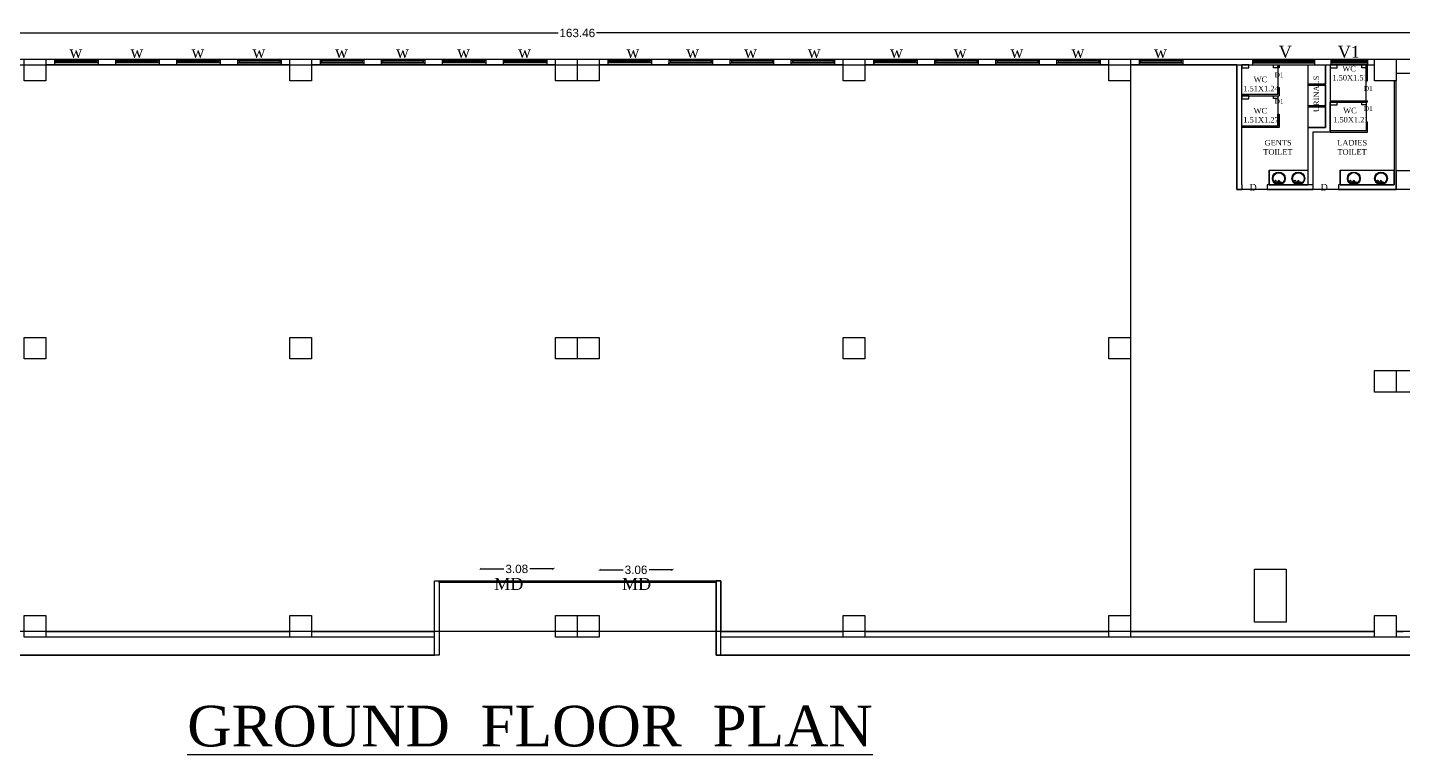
# Model space of a CAD drawing. Header units: metres. Extents: x 3229 to 14086, y -2906 to 1156.
# Drawn here: x 13699.1 to 13756.7, y -2755 to -2724.6 of the extents above; entities that cross this region are included whole.
import ezdxf

# ---------------------------------------------------------------- set-up
doc = ezdxf.new("R2010")
doc.units = ezdxf.units.M
doc.header["$MEASUREMENT"] = 0
for name, color, linetype in [('BLK_1_FLR_0_BATH', 1, 'Continuous'), ('BLK_1_FLR_0_BLT_UP_AREA', 18, 'Continuous'), ('BLK_1_FLR_0_CARPET_AREA', 18, 'Continuous'), ('BLK_1_FLR_0_DRINKING_WATER', 7, 'Continuous'), ('BLK_1_FLR_0_EXIT_WIDTH_DOOR', 2, 'Continuous'), ('BLK_1_FLR_0_REGULAR_ROOM', 3, 'Continuous'), ('BLK_1_FLR_0_URINAL', 235, 'Continuous'), ('BLK_1_FLR_0_WASH', 55, 'Continuous'), ('BLK_1_FLR_0_WATER_CLOSET', 1, 'Continuous')]:
    doc.layers.add(name, color=color, linetype=linetype)
doc.styles.add('arial', font='arial.ttf', dxfattribs={"height": 0.35})
doc.styles.get("Standard").update_dxf_attribs({"font": 'arial.ttf'})
doc.styles.add('TIMES NEW ROMAN', font='times.ttf')
doc.dimstyles.new('Standard3', dxfattribs={"dimtxt": 0.35, "dimasz": 0.1, "dimexe": 0.18, "dimexo": 0.0625, "dimgap": 0.09, "dimtad": 0, "dimzin": 0, "dimdsep": 46, "dimtxsty": 'arial', "dimblk": 'ARCHTICK', "dimcen": 0.09, "dimse1": 1, "dimse2": 1, "dimadec": 0, "dimazin": 0, "dimtfac": 1, "dimtofl": 0, "dimtmove": 1, "dimatfit": 3, "dimfxl": 0, "dimtolj": 1, "dimtzin": 0, "dimarcsym": 0})

# ---------------------------------------------------------------- blocks, each defined once
blk = doc.blocks.new('_ArchTick')
at = {"color": 0, "linetype": 'ByBlock', "const_width": 0.15}
blk.add_lwpolyline([(-0.5, -0.5), (0.5, 0.5)], dxfattribs=at)
blk = doc.blocks.new('*D8')
at = {"color": 0, "lineweight": -2}
for p, q in [((13640.411, -2724.838), (13721.342, -2724.838)), ((13803.872, -2724.838), (13722.942, -2724.838))]:
    blk.add_line(p, q, dxfattribs=at)
at = {"layer": 'DefPoints', "color": 0}
for p in [(13803.872, -2724.838), (13640.411, -2725.939), (13803.872, -2725.939)]:
    blk.add_point(p, dxfattribs=at)
at = {"color": 0, "lineweight": -2, "xscale": 0.4, "yscale": 0.4, "zscale": 0.4, "rotation": 180}
blk.add_blockref('_ArchTick', (13640.411, -2724.838), dxfattribs=at)
at = {"color": 0, "lineweight": -2, "xscale": 0.4, "yscale": 0.4, "zscale": 0.4}
blk.add_blockref('_ArchTick', (13803.872, -2724.838), dxfattribs=at)
at = {"color": 0, "insert": (13722.142, -2724.838), "char_height": 0.35, "attachment_point": 5, "style": 'arial'}
blk.add_mtext('\\A1;163.46', dxfattribs=at)
blk = doc.blocks.new('*D139')
at = {"layer": 'BLK_1_FLR_0_EXIT_WIDTH_DOOR', "color": 0, "lineweight": -2}
for p, q in [((13723.069, -2747.295), (13724.056, -2747.295)), ((13726.131, -2747.295), (13725.144, -2747.295))]:
    blk.add_line(p, q, dxfattribs=at)
at = {"layer": 'DefPoints', "color": 0}
for p in [(13723.069, -2747.295), (13723.069, -2747.752), (13726.131, -2747.752)]:
    blk.add_point(p, dxfattribs=at)
at = {"layer": 'BLK_1_FLR_0_EXIT_WIDTH_DOOR', "color": 0, "lineweight": -2, "xscale": 0.1, "yscale": 0.1, "zscale": 0.1, "rotation": 180}
blk.add_blockref('_ArchTick', (13723.069, -2747.295), dxfattribs=at)
at = {"layer": 'BLK_1_FLR_0_EXIT_WIDTH_DOOR', "color": 0, "lineweight": -2, "xscale": 0.1, "yscale": 0.1, "zscale": 0.1}
blk.add_blockref('_ArchTick', (13726.131, -2747.295), dxfattribs=at)
at = {"layer": 'BLK_1_FLR_0_EXIT_WIDTH_DOOR', "color": 0, "insert": (13724.6, -2747.295), "char_height": 0.35, "attachment_point": 5, "style": 'arial'}
blk.add_mtext('\\A1;3.06', dxfattribs=at)
blk = doc.blocks.new('*D140')
at = {"layer": 'BLK_1_FLR_0_EXIT_WIDTH_DOOR', "color": 0, "lineweight": -2}
for p, q in [((13718.074, -2747.258), (13719.068, -2747.258)), ((13721.151, -2747.258), (13720.157, -2747.258))]:
    blk.add_line(p, q, dxfattribs=at)
at = {"layer": 'DefPoints', "color": 0}
for p in [(13718.074, -2747.258), (13718.074, -2747.752), (13721.151, -2747.752)]:
    blk.add_point(p, dxfattribs=at)
at = {"layer": 'BLK_1_FLR_0_EXIT_WIDTH_DOOR', "color": 0, "lineweight": -2, "xscale": 0.1, "yscale": 0.1, "zscale": 0.1, "rotation": 180}
blk.add_blockref('_ArchTick', (13718.074, -2747.258), dxfattribs=at)
at = {"layer": 'BLK_1_FLR_0_EXIT_WIDTH_DOOR', "color": 0, "lineweight": -2, "xscale": 0.1, "yscale": 0.1, "zscale": 0.1}
blk.add_blockref('_ArchTick', (13721.151, -2747.258), dxfattribs=at)
at = {"layer": 'BLK_1_FLR_0_EXIT_WIDTH_DOOR', "color": 0, "insert": (13719.612, -2747.258), "char_height": 0.35, "attachment_point": 5, "style": 'arial'}
blk.add_mtext('\\A1;3.08', dxfattribs=at)

msp = doc.modelspace()

# ---------------------------------------------------------------- linework, layer by layer
at = {"color": 0, "ltscale": 0.2}
for p, q in [((13700.269, -2725.939), (13700.269, -2726.169)), ((13700.269, -2725.988), (13702.097, -2725.988)), ((13702.097, -2726.09), (13700.269, -2726.09)), ((13700.332, -2725.988), (13700.332, -2726.09)), ((13700.332, -2726.039), (13702.034, -2726.039)), ((13702.034, -2725.988), (13702.034, -2726.09)), ((13702.097, -2725.939), (13702.097, -2726.169)), ((13702.822, -2725.939), (13702.822, -2726.169)), ((13702.822, -2725.988), (13704.651, -2725.988)), ((13704.651, -2726.09), (13702.822, -2726.09)), ((13702.885, -2725.988), (13702.885, -2726.09)), ((13702.885, -2726.039), (13704.587, -2726.039)), ((13704.587, -2725.988), (13704.587, -2726.09)), ((13704.651, -2725.939), (13704.651, -2726.169)), ((13705.375, -2725.939), (13705.375, -2726.169)), ((13705.375, -2725.988), (13707.204, -2725.988)), ((13707.204, -2726.09), (13705.375, -2726.09)), ((13705.438, -2725.988), (13705.438, -2726.09)), ((13705.438, -2726.039), (13707.14, -2726.039)), ((13707.14, -2725.988), (13707.14, -2726.09)), ((13707.204, -2725.939), (13707.204, -2726.169)), ((13707.928, -2725.939), (13707.928, -2726.169)), ((13709.757, -2725.988), (13707.928, -2725.988)), ((13707.928, -2726.09), (13709.757, -2726.09)), ((13707.992, -2725.988), (13707.992, -2726.09)), ((13707.992, -2726.039), (13709.693, -2726.039)), ((13709.693, -2725.988), (13709.693, -2726.09)), ((13709.757, -2725.939), (13709.757, -2726.169)), ((13711.381, -2725.939), (13711.381, -2726.169)), ((13713.21, -2725.988), (13711.381, -2725.988)), ((13711.381, -2726.09), (13713.21, -2726.09)), ((13711.445, -2725.988), (13711.445, -2726.09)), ((13711.445, -2726.039), (13713.146, -2726.039)), ((13713.146, -2725.988), (13713.146, -2726.09)), ((13713.21, -2725.939), (13713.21, -2726.169)), ((13713.934, -2725.939), (13713.934, -2726.169)), ((13715.763, -2725.988), (13713.934, -2725.988)), ((13713.934, -2726.09), (13715.763, -2726.09)), ((13713.998, -2725.988), (13713.998, -2726.09)), ((13713.998, -2726.039), (13715.7, -2726.039)), ((13715.7, -2725.988), (13715.7, -2726.09)), ((13715.763, -2725.939), (13715.763, -2726.169)), ((13716.487, -2725.939), (13716.487, -2726.169)), ((13716.487, -2725.988), (13718.316, -2725.988)), ((13718.316, -2726.09), (13716.487, -2726.09)), ((13716.551, -2726.09), (13716.551, -2725.988)), ((13716.551, -2726.039), (13718.253, -2726.039)), ((13718.253, -2725.988), (13718.253, -2726.09)), ((13718.316, -2725.939), (13718.316, -2726.169)), ((13719.041, -2725.939), (13719.041, -2726.169)), ((13719.041, -2725.988), (13719.104, -2725.988)), ((13720.869, -2726.09), (13719.041, -2726.09)), ((13719.104, -2725.988), (13720.869, -2725.988)), ((13719.104, -2725.988), (13719.104, -2726.09)), ((13719.104, -2726.039), (13720.806, -2726.039)), ((13720.806, -2725.988), (13720.806, -2726.09)), ((13720.869, -2725.939), (13720.869, -2726.169)), ((13723.419, -2725.939), (13723.419, -2726.169)), ((13723.419, -2725.988), (13725.247, -2725.988)), ((13725.247, -2726.09), (13723.419, -2726.09)), ((13723.482, -2725.988), (13723.482, -2726.09)), ((13725.184, -2726.039), (13723.482, -2726.039)), ((13725.184, -2725.988), (13725.184, -2726.09)), ((13725.247, -2725.939), (13725.247, -2726.169)), ((13725.972, -2725.939), (13725.972, -2726.169)), ((13727.801, -2725.988), (13725.972, -2725.988)), ((13725.972, -2726.169), (13725.972, -2726.09)), ((13725.972, -2726.09), (13727.801, -2726.09)), ((13726.035, -2725.988), (13726.035, -2726.09)), ((13726.035, -2726.039), (13727.737, -2726.039)), ((13727.737, -2725.988), (13727.737, -2726.09)), ((13727.801, -2725.939), (13727.801, -2726.169)), ((13728.525, -2725.939), (13728.525, -2726.169)), ((13730.354, -2725.988), (13728.525, -2725.988)), ((13728.525, -2726.09), (13730.354, -2726.09)), ((13728.588, -2725.988), (13728.588, -2726.09)), ((13728.588, -2726.039), (13730.29, -2726.039)), ((13730.29, -2725.988), (13730.29, -2726.09)), ((13730.354, -2725.939), (13730.354, -2726.169)), ((13731.078, -2725.939), (13731.078, -2726.169)), ((13732.907, -2725.988), (13731.078, -2725.988)), ((13731.078, -2726.09), (13732.907, -2726.09)), ((13731.142, -2725.988), (13731.142, -2726.09)), ((13731.142, -2726.039), (13732.843, -2726.039)), ((13732.843, -2725.988), (13732.843, -2726.09)), ((13732.907, -2725.939), (13732.907, -2726.169)), ((13734.531, -2725.939), (13734.531, -2726.169)), ((13734.531, -2725.988), (13736.36, -2725.988)), ((13736.36, -2726.09), (13734.531, -2726.09)), ((13734.531, -2726.09), (13734.595, -2726.09)), ((13734.595, -2726.09), (13734.595, -2725.988)), ((13734.595, -2726.039), (13736.296, -2726.039)), ((13736.296, -2725.988), (13736.296, -2726.09)), ((13736.36, -2725.939), (13736.36, -2726.169)), ((13737.084, -2725.939), (13737.084, -2726.169)), ((13738.913, -2725.988), (13737.084, -2725.988)), ((13737.084, -2726.09), (13738.913, -2726.09)), ((13737.148, -2725.988), (13737.148, -2726.09)), ((13737.148, -2726.039), (13738.85, -2726.039)), ((13738.85, -2725.988), (13738.85, -2726.09)), ((13738.913, -2725.939), (13738.913, -2726.169)), ((13739.637, -2725.939), (13739.637, -2726.169)), ((13741.466, -2725.988), (13739.637, -2725.988)), ((13739.637, -2726.09), (13741.466, -2726.09)), ((13739.701, -2725.988), (13739.701, -2726.09)), ((13739.701, -2726.039), (13741.403, -2726.039)), ((13741.403, -2725.988), (13741.403, -2726.09)), ((13741.466, -2725.939), (13741.466, -2726.169)), ((13742.191, -2725.939), (13742.191, -2726.169)), ((13744.019, -2725.988), (13742.191, -2725.988)), ((13742.191, -2726.09), (13744.019, -2726.09)), ((13742.254, -2725.988), (13742.254, -2726.09)), ((13742.254, -2726.039), (13743.956, -2726.039)), ((13743.956, -2725.988), (13743.956, -2726.09)), ((13744.019, -2725.939), (13744.019, -2726.169)), ((13745.644, -2725.939), (13745.644, -2726.169)), ((13747.472, -2725.988), (13745.644, -2725.988)), ((13745.644, -2726.09), (13747.472, -2726.09)), ((13745.707, -2725.988), (13745.707, -2726.09)), ((13745.707, -2726.039), (13747.409, -2726.039)), ((13747.409, -2725.988), (13747.409, -2726.09)), ((13747.472, -2725.939), (13747.472, -2726.169)), ((13749.738, -2726.169), (13749.739, -2731.39)), ((13749.939, -2731.19), (13749.938, -2726.169)), ((13750.394, -2725.939), (13750.394, -2726.169)), ((13750.394, -2725.988), (13752.987, -2725.988)), ((13750.394, -2726.039), (13752.987, -2726.039)), ((13750.394, -2726.09), (13752.987, -2726.09)), ((13751.448, -2726.289), (13751.448, -2726.169)), ((13751.448, -2726.289), (13751.448, -2726.289)), ((13751.507, -2726.289), (13751.448, -2726.289)), ((13751.507, -2726.169), (13751.507, -2726.289)), ((13752.716, -2728.785), (13752.716, -2726.169)), ((13752.987, -2725.939), (13752.987, -2726.169)), ((13753.442, -2728.785), (13753.442, -2726.169)), ((13753.642, -2726.169), (13753.642, -2728.985)), ((13753.67, -2725.939), (13753.67, -2726.169)), ((13753.67, -2725.987), (13755.194, -2725.987)), ((13753.67, -2726.038), (13755.194, -2726.038)), ((13753.67, -2726.089), (13755.194, -2726.089)), ((13755.144, -2726.139), (13755.144, -2726.841)), ((13755.194, -2725.939), (13755.194, -2726.169)), ((13755.194, -2726.841), (13755.194, -2726.139)), ((13753.442, -2726.984), (13752.716, -2726.983)), ((13752.716, -2727.021), (13753.442, -2727.021)), ((13755.144, -2726.841), (13755.194, -2726.841)), ((13756.394, -2726.839), (13756.319, -2726.839)), ((13756.319, -2726.839), (13756.319, -2731.19)), ((13756.394, -2731.39), (13756.394, -2726.839)), ((13751.448, -2727.413), (13749.939, -2727.413)), ((13749.939, -2727.463), (13751.507, -2727.463)), ((13751.448, -2727.413), (13751.448, -2727.124)), ((13751.448, -2727.124), (13751.507, -2727.124)), ((13751.507, -2727.124), (13751.507, -2727.463)), ((13751.448, -2728.736), (13751.448, -2728.231)), ((13751.448, -2728.231), (13751.507, -2728.231)), ((13751.507, -2728.231), (13751.507, -2728.785)), ((13753.442, -2727.884), (13752.716, -2727.884)), ((13752.716, -2727.922), (13753.442, -2727.922)), ((13753.642, -2727.676), (13755.194, -2727.676)), ((13755.194, -2727.726), (13753.642, -2727.726)), ((13755.194, -2727.726), (13755.194, -2727.676)), ((13749.939, -2728.736), (13751.448, -2728.736)), ((13751.507, -2728.785), (13749.939, -2728.785)), ((13752.716, -2731.19), (13752.716, -2728.785)), ((13752.716, -2728.785), (13753.442, -2728.785)), ((13755.144, -2728.56), (13755.144, -2728.936)), ((13755.144, -2728.56), (13755.194, -2728.56)), ((13755.194, -2728.985), (13755.194, -2728.56)), ((13753.642, -2728.985), (13752.916, -2728.985)), ((13752.916, -2728.985), (13752.916, -2731.19)), ((13755.144, -2728.936), (13753.642, -2728.936)), ((13753.642, -2728.985), (13755.194, -2728.985)), ((13751.081, -2731.19), (13751.081, -2730.58)), ((13751.081, -2730.58), (13752.716, -2730.58)), ((13751.328, -2731.019), (13751.371, -2731.019)), ((13751.349, -2730.998), (13751.349, -2731.041)), ((13751.474, -2731.104), (13751.463, -2731.024)), ((13751.504, -2731.104), (13751.515, -2731.024)), ((13752.146, -2731.018), (13752.189, -2731.018)), ((13752.168, -2730.996), (13752.168, -2731.039)), ((13752.292, -2731.103), (13752.282, -2731.023)), ((13752.323, -2731.103), (13752.333, -2731.023)), ((13754.058, -2731.19), (13754.058, -2730.58)), ((13754.058, -2730.58), (13756.319, -2730.58)), ((13754.467, -2731.017), (13754.511, -2731.017)), ((13754.489, -2730.996), (13754.489, -2731.039)), ((13754.543, -2731.121), (13754.543, -2731.111)), ((13754.613, -2731.103), (13754.603, -2731.022)), ((13754.644, -2731.103), (13754.655, -2731.022)), ((13754.714, -2731.121), (13754.714, -2731.111)), ((13755.602, -2731.018), (13755.646, -2731.018)), ((13755.624, -2730.996), (13755.624, -2731.039)), ((13755.749, -2731.103), (13755.738, -2731.023)), ((13755.779, -2731.103), (13755.79, -2731.023)), ((13749.739, -2731.39), (13749.939, -2731.39)), ((13749.939, -2731.19), (13749.939, -2731.39)), ((13752.916, -2731.19), (13751.006, -2731.19)), ((13751.006, -2731.19), (13751.006, -2731.39)), ((13751.006, -2731.39), (13752.916, -2731.39)), ((13751.399, -2731.125), (13751.39, -2731.121)), ((13751.399, -2731.131), (13751.39, -2731.136)), ((13751.404, -2731.123), (13751.404, -2731.113)), ((13751.404, -2731.133), (13751.404, -2731.143)), ((13751.408, -2731.125), (13751.417, -2731.121)), ((13751.408, -2731.131), (13751.417, -2731.136)), ((13751.57, -2731.125), (13751.561, -2731.121)), ((13751.57, -2731.131), (13751.561, -2731.136)), ((13751.575, -2731.123), (13751.575, -2731.113)), ((13751.575, -2731.133), (13751.575, -2731.143)), ((13751.579, -2731.125), (13751.588, -2731.121)), ((13751.579, -2731.131), (13751.588, -2731.136)), ((13752.217, -2731.124), (13752.209, -2731.119)), ((13752.217, -2731.13), (13752.209, -2731.135)), ((13752.222, -2731.122), (13752.222, -2731.112)), ((13752.222, -2731.132), (13752.222, -2731.142)), ((13752.227, -2731.124), (13752.235, -2731.119)), ((13752.227, -2731.13), (13752.235, -2731.135)), ((13752.388, -2731.124), (13752.38, -2731.119)), ((13752.388, -2731.13), (13752.38, -2731.135)), ((13752.393, -2731.122), (13752.393, -2731.112)), ((13752.393, -2731.132), (13752.393, -2731.142)), ((13752.398, -2731.124), (13752.406, -2731.119)), ((13752.398, -2731.13), (13752.406, -2731.135)), ((13752.916, -2731.19), (13752.916, -2731.39)), ((13756.319, -2731.19), (13753.983, -2731.19)), ((13753.983, -2731.19), (13753.983, -2731.39)), ((13753.983, -2731.39), (13756.394, -2731.39)), ((13754.539, -2731.124), (13754.53, -2731.119)), ((13754.539, -2731.129), (13754.53, -2731.134)), ((13754.543, -2731.132), (13754.543, -2731.142)), ((13754.548, -2731.124), (13754.556, -2731.119)), ((13754.548, -2731.129), (13754.556, -2731.134)), ((13754.71, -2731.124), (13754.701, -2731.119)), ((13754.71, -2731.129), (13754.701, -2731.134)), ((13754.714, -2731.132), (13754.714, -2731.142)), ((13754.719, -2731.124), (13754.728, -2731.119)), ((13754.719, -2731.129), (13754.728, -2731.134)), ((13755.674, -2731.124), (13755.665, -2731.119)), ((13755.674, -2731.13), (13755.665, -2731.135)), ((13755.678, -2731.122), (13755.678, -2731.112)), ((13755.678, -2731.132), (13755.678, -2731.142)), ((13755.683, -2731.124), (13755.692, -2731.119)), ((13755.683, -2731.13), (13755.692, -2731.135)), ((13755.845, -2731.124), (13755.836, -2731.119)), ((13755.845, -2731.13), (13755.836, -2731.135)), ((13755.849, -2731.122), (13755.849, -2731.112)), ((13755.849, -2731.132), (13755.849, -2731.142)), ((13755.854, -2731.124), (13755.863, -2731.119)), ((13755.854, -2731.13), (13755.863, -2731.135)), ((13718.074, -2747.824), (13718.074, -2747.752)), ((13721.151, -2747.824), (13721.151, -2747.752)), ((13723.069, -2747.824), (13723.069, -2747.752)), ((13726.131, -2747.824), (13726.131, -2747.752)), ((13662.936, -2750.865), (13716.167, -2750.865)), ((13727.946, -2750.865), (13781.151, -2750.865))]:
    msp.add_line(p, q, dxfattribs=at)
for points in [[(13699.006, -2725.939), (13699.906, -2725.939), (13699.906, -2726.839), (13699.006, -2726.839)], [(13710.119, -2725.939), (13711.019, -2725.939), (13711.019, -2726.839), (13710.119, -2726.839)], [(13721.231, -2725.939), (13722.131, -2725.939), (13722.131, -2726.839), (13721.231, -2726.839)], [(13722.156, -2725.939), (13723.056, -2725.939), (13723.056, -2726.839), (13722.156, -2726.839)], [(13733.269, -2725.939), (13734.169, -2725.939), (13734.169, -2726.839), (13733.269, -2726.839)], [(13744.381, -2725.939), (13745.281, -2725.939), (13745.281, -2726.839), (13744.381, -2726.839)], [(13755.494, -2725.939), (13756.394, -2725.939), (13756.394, -2726.839), (13755.494, -2726.839)], [(13699.006, -2737.572), (13699.906, -2737.572), (13699.906, -2738.472), (13699.006, -2738.472)], [(13710.119, -2737.572), (13711.019, -2737.572), (13711.019, -2738.472), (13710.119, -2738.472)], [(13721.231, -2737.572), (13722.131, -2737.572), (13722.131, -2738.472), (13721.231, -2738.472)], [(13722.156, -2737.572), (13723.056, -2737.572), (13723.056, -2738.472), (13722.156, -2738.472)], [(13733.269, -2737.572), (13734.169, -2737.572), (13734.169, -2738.472), (13733.269, -2738.472)], [(13744.381, -2737.572), (13745.281, -2737.572), (13745.281, -2738.472), (13744.381, -2738.472)], [(13755.494, -2738.962), (13756.394, -2738.962), (13756.394, -2739.862), (13755.494, -2739.862)], [(13756.419, -2738.962), (13757.319, -2738.962), (13757.319, -2739.862), (13756.419, -2739.862)], [(13699.006, -2749.205), (13699.906, -2749.205), (13699.906, -2750.105), (13699.006, -2750.105)], [(13710.119, -2749.205), (13711.019, -2749.205), (13711.019, -2750.105), (13710.119, -2750.105)], [(13721.231, -2749.205), (13722.131, -2749.205), (13722.131, -2750.105), (13721.231, -2750.105)], [(13722.156, -2749.205), (13723.056, -2749.205), (13723.056, -2750.105), (13722.156, -2750.105)], [(13733.269, -2749.205), (13734.169, -2749.205), (13734.169, -2750.105), (13733.269, -2750.105)], [(13744.381, -2749.205), (13745.281, -2749.205), (13745.281, -2750.105), (13744.381, -2750.105)], [(13755.494, -2749.205), (13756.394, -2749.205), (13756.394, -2750.105), (13755.494, -2750.105)]]:
    msp.add_lwpolyline(points, close=True, dxfattribs=at)
for points in [[(13699.906, -2725.939), (13710.119, -2725.939)], [(13699.906, -2726.169), (13710.119, -2726.169)], [(13711.019, -2725.939), (13721.231, -2725.939)], [(13711.019, -2726.169), (13721.231, -2726.169)], [(13723.056, -2725.939), (13733.269, -2725.939)], [(13723.056, -2726.169), (13733.269, -2726.169)], [(13734.169, -2725.939), (13744.381, -2725.939)], [(13734.169, -2726.169), (13744.381, -2726.169)], [(13745.281, -2725.939), (13755.494, -2725.939)], [(13745.281, -2726.169), (13755.494, -2726.169)], [(13756.419, -2725.939), (13757.019, -2725.939), (13757.019, -2726.539), (13756.419, -2726.539), (13756.419, -2725.939)], [(13756.418, -2730.59), (13757.219, -2730.59), (13757.219, -2731.39), (13756.419, -2731.39), (13756.419, -2730.59)], [(13716.167, -2750.865), (13716.167, -2747.752), (13716.367, -2747.752), (13716.367, -2750.865)], [(13718.074, -2747.824), (13716.367, -2747.824), (13716.367, -2747.752), (13718.074, -2747.752)], [(13721.151, -2747.752), (13723.069, -2747.752)], [(13726.131, -2747.752), (13727.946, -2747.752), (13727.946, -2747.824), (13726.131, -2747.824)], [(13728.146, -2750.865), (13728.146, -2747.752), (13727.946, -2747.752), (13727.946, -2750.865)], [(13723.069, -2747.824), (13721.151, -2747.824)], [(13710.119, -2749.875), (13699.906, -2749.875)], [(13716.167, -2749.875), (13711.019, -2749.875)], [(13733.269, -2749.875), (13728.146, -2749.875)], [(13744.381, -2749.875), (13734.169, -2749.875)], [(13755.494, -2749.875), (13745.281, -2749.875)], [(13769.339, -2749.875), (13756.394, -2749.875)], [(13710.119, -2750.105), (13699.906, -2750.105)], [(13716.167, -2750.105), (13711.019, -2750.105)], [(13733.269, -2750.105), (13728.146, -2750.105)], [(13744.381, -2750.105), (13734.169, -2750.105)], [(13755.494, -2750.105), (13745.281, -2750.105)], [(13769.339, -2750.105), (13756.394, -2750.105)]]:
    msp.add_lwpolyline(points, dxfattribs=at)
for centre, radius in [((13751.488, -2730.924), 0.269), ((13751.489, -2730.923), 0.241), ((13751.349, -2731.019), 0.0215), ((13751.489, -2731.128), 0.0283), ((13751.489, -2731.128), 0.0229), ((13752.307, -2730.923), 0.269), ((13752.308, -2730.922), 0.241), ((13752.168, -2731.018), 0.0215), ((13752.308, -2731.127), 0.0283), ((13752.308, -2731.127), 0.0229), ((13754.628, -2730.922), 0.269), ((13754.629, -2730.921), 0.241), ((13754.489, -2731.017), 0.0215), ((13754.543, -2731.126), 0.0153), ((13754.629, -2731.126), 0.0283), ((13754.629, -2731.126), 0.0229), ((13754.629, -2731.126), 0.0153), ((13754.714, -2731.126), 0.0153), ((13755.763, -2730.923), 0.269), ((13755.764, -2730.922), 0.241), ((13755.624, -2731.018), 0.0215), ((13755.764, -2731.127), 0.0283), ((13755.764, -2731.127), 0.0229), ((13751.404, -2731.128), 0.0153), ((13751.404, -2731.128), 0.00528), ((13751.489, -2731.128), 0.0153), ((13751.575, -2731.128), 0.0153), ((13751.575, -2731.128), 0.00528), ((13752.222, -2731.127), 0.0153), ((13752.222, -2731.127), 0.00528), ((13752.308, -2731.127), 0.0153), ((13752.393, -2731.127), 0.0153), ((13752.393, -2731.127), 0.00528), ((13754.543, -2731.126), 0.00528), ((13754.714, -2731.126), 0.00528), ((13755.678, -2731.127), 0.0153), ((13755.678, -2731.127), 0.00528), ((13755.764, -2731.127), 0.0153), ((13755.849, -2731.127), 0.0153), ((13755.849, -2731.127), 0.00528)]:
    msp.add_circle(centre, radius, dxfattribs=at)
for centre, radius, start, end in [((13751.489, -2731.555), 0.479, 92.26415, 109.54237), ((13751.489, -2731.05), 0.0368, 45.64846, 134.35148), ((13751.489, -2731.555), 0.479, 70.45757, 87.73579), ((13752.308, -2731.554), 0.479, 92.26415, 109.54237), ((13752.308, -2731.049), 0.0368, 45.64846, 134.35148), ((13752.308, -2731.554), 0.479, 70.45757, 87.73579), ((13754.629, -2731.553), 0.479, 92.26415, 109.54237), ((13754.629, -2731.049), 0.0368, 45.64846, 134.35148), ((13754.629, -2731.553), 0.479, 70.45757, 87.73579), ((13755.764, -2731.554), 0.479, 92.26415, 109.54237), ((13755.764, -2731.049), 0.0368, 45.64846, 134.35148), ((13755.764, -2731.554), 0.479, 70.45757, 87.73579)]:
    msp.add_arc(centre, radius, start, end, dxfattribs=at)
at = {"layer": 'BLK_1_FLR_0_BATH', "color": 1}
msp.add_lwpolyline([(13751.448, -2727.413), (13749.938, -2727.413), (13749.938, -2726.169), (13751.448, -2726.169)], close=True, dxfattribs=at)
at = {"layer": 'BLK_1_FLR_0_BATH', "color": 2}
msp.add_lwpolyline([(13755.144, -2726.169), (13753.642, -2726.169), (13753.642, -2727.676), (13755.144, -2727.676)], close=True, dxfattribs=at)
at = {"layer": 'BLK_1_FLR_0_BLT_UP_AREA', "color": 18}
msp.add_lwpolyline([(13640.411, -2725.939), (13803.872, -2725.939), (13803.872, -2736.95), (13804.482, -2736.95), (13804.482, -2750.865), (13791.564, -2750.865), (13791.564, -2747.824), (13781.351, -2747.752), (13781.351, -2750.865), (13727.946, -2750.865), (13727.946, -2747.824), (13716.367, -2747.824), (13716.367, -2750.865), (13662.936, -2750.865), (13662.936, -2747.824), (13652.724, -2747.824), (13652.724, -2750.865), (13639.802, -2750.865), (13639.801, -2736.947), (13640.411, -2736.947)], close=True, dxfattribs=at)
at = {"layer": 'BLK_1_FLR_0_CARPET_AREA', "color": 18}
for points in [[(13757.219, -2731.39), (13749.739, -2731.39), (13749.738, -2726.169), (13745.281, -2726.169), (13745.281, -2726.839), (13744.381, -2726.839), (13744.381, -2726.169), (13734.169, -2726.169), (13734.169, -2726.839), (13733.269, -2726.839), (13733.269, -2726.169), (13723.056, -2726.169), (13723.056, -2726.839), (13721.231, -2726.839), (13721.231, -2726.169), (13711.019, -2726.169), (13711.019, -2726.839), (13710.119, -2726.839), (13710.119, -2726.169), (13699.906, -2726.169), (13699.906, -2726.839), (13699.006, -2726.839)], [(13756.689, -2739.86), (13756.419, -2739.862), (13756.419, -2738.962), (13757.319, -2738.962)], [(13699.006, -2749.205), (13699.906, -2749.205), (13699.906, -2749.875), (13710.119, -2749.875), (13710.119, -2749.205), (13711.019, -2749.205), (13711.019, -2749.875), (13716.167, -2749.875), (13716.167, -2747.752), (13728.146, -2747.752), (13728.146, -2749.875), (13733.269, -2749.875), (13733.269, -2749.205), (13734.169, -2749.205), (13734.169, -2749.875), (13744.381, -2749.875), (13744.381, -2749.205), (13745.281, -2749.205), (13745.281, -2749.875), (13755.494, -2749.875), (13755.494, -2749.205), (13756.394, -2749.205), (13756.394, -2749.875), (13756.689, -2749.875)]]:
    msp.add_lwpolyline(points, dxfattribs=at)
at = {"layer": 'BLK_1_FLR_0_DRINKING_WATER'}
msp.add_lwpolyline([(13751.802, -2749.486), (13750.479, -2749.486), (13750.479, -2747.265), (13751.802, -2747.265)], close=True, dxfattribs=at)
at = {"layer": 'BLK_1_FLR_0_REGULAR_ROOM'}
msp.add_lwpolyline([(13694.832, -2726.169), (13745.281, -2726.169), (13745.281, -2749.875), (13694.832, -2749.875)], close=True, dxfattribs=at)
at = {"layer": 'BLK_1_FLR_0_URINAL'}
for points in [[(13752.716, -2726.169), (13753.442, -2726.169), (13753.442, -2726.983), (13752.716, -2726.983)], [(13752.716, -2727.021), (13753.442, -2727.021), (13753.442, -2727.884), (13752.716, -2727.884)], [(13752.716, -2727.922), (13753.442, -2727.922), (13753.442, -2728.785), (13752.716, -2728.785)]]:
    msp.add_lwpolyline(points, close=True, dxfattribs=at)
at = {"layer": 'BLK_1_FLR_0_WASH', "color": 60}
for points in [[(13749.938, -2726.293), (13750.232, -2726.293), (13750.232, -2726.169), (13749.938, -2726.169)], [(13753.642, -2726.293), (13753.935, -2726.293), (13753.935, -2726.169), (13753.642, -2726.169)], [(13749.939, -2727.587), (13750.232, -2727.587), (13750.232, -2727.463), (13749.939, -2727.463)], [(13753.642, -2727.849), (13753.935, -2727.849), (13753.935, -2727.726), (13753.642, -2727.726)]]:
    msp.add_lwpolyline(points, close=True, dxfattribs=at)
at = {"layer": 'BLK_1_FLR_0_WASH', "color": 56}
for points in [[(13751.269, -2726.169), (13751.448, -2726.169), (13751.448, -2726.291), (13751.269, -2726.291)], [(13754.965, -2726.169), (13755.144, -2726.169), (13755.144, -2726.291), (13754.965, -2726.291)], [(13751.269, -2727.463), (13751.448, -2727.463), (13751.448, -2727.584), (13751.269, -2727.584)], [(13754.965, -2727.726), (13755.144, -2727.726), (13755.144, -2727.847), (13754.965, -2727.847)]]:
    msp.add_lwpolyline(points, close=True, dxfattribs=at)
at = {"layer": 'BLK_1_FLR_0_WASH', "color": 55}
for points in [[(13751.081, -2731.19), (13752.716, -2731.19), (13752.716, -2730.583), (13751.081, -2730.583)], [(13754.058, -2731.19), (13756.319, -2731.19), (13756.319, -2730.58), (13754.058, -2730.583)]]:
    msp.add_lwpolyline(points, close=True, dxfattribs=at)
at = {"layer": 'BLK_1_FLR_0_WATER_CLOSET', "color": 1}
msp.add_lwpolyline([(13751.448, -2728.736), (13749.939, -2728.736), (13749.939, -2727.463), (13751.448, -2727.463)], close=True, dxfattribs=at)
at = {"layer": 'BLK_1_FLR_0_WATER_CLOSET', "color": 2}
msp.add_lwpolyline([(13753.642, -2727.726), (13755.144, -2727.726), (13755.144, -2728.936), (13753.642, -2728.936)], close=True, dxfattribs=at)

# ---------------------------------------------------------------- texts
at = {"color": 0, "style": 'TIMES NEW ROMAN'}
msp.add_text('%%UGROUND  FLOOR  PLAN', height=1.7, dxfattribs=at).set_placement((13705.826, -2754.679))
at = {"color": 0, "attachment_point": 1, "style": 'TIMES NEW ROMAN'}
for s, insert, char_height in [('{\\W3.695938; }w', (13700.194, -2725.374), 0.5), ('{\\W3.695938; }w', (13702.747, -2725.374), 0.5), ('{\\W3.695938; }w', (13705.3, -2725.374), 0.5), ('{\\W3.695938; }w', (13707.853, -2725.374), 0.5), ('{\\W3.695938; }w', (13711.306, -2725.374), 0.5), ('{\\W3.695938; }w', (13713.859, -2725.374), 0.5), ('{\\W3.695938; }w', (13716.413, -2725.374), 0.5), ('{\\W3.695938; }w', (13718.966, -2725.374), 0.5), ('{\\W3.695938; }w', (13723.501, -2725.374), 0.5), ('{\\W3.695938; }w', (13725.998, -2725.374), 0.5), ('{\\W3.695938; }w', (13728.418, -2725.374), 0.5), ('{\\W3.695938; }w', (13731.08, -2725.374), 0.5), ('{\\W3.695938; }w', (13734.525, -2725.374), 0.5), ('{\\W3.695938; }w', (13737.189, -2725.374), 0.5), ('{\\W3.695938; }w', (13739.563, -2725.374), 0.5), ('{\\W3.695938; }w', (13742.116, -2725.374), 0.5), ('{\\W3.695938; }w', (13745.569, -2725.374), 0.5), ('{\\W3.70668; }V', (13750.788, -2725.374), 0.5), ('{\\W2.926407; }V1', (13753.404, -2725.374), 0.5), ('{\\W5.30327;  }D1', (13750.515, -2726.487), 0.2), ('{\\W5.30327;  }D1', (13754.247, -2727.058), 0.2), ('{\\W5.30327;  }D1', (13750.515, -2727.595), 0.2), ('{\\W5.30327;  }D1', (13754.246, -2727.897), 0.2), ('{\\W7.789274; }D', (13749.437, -2731.152), 0.28), ('{\\W7.789274; }D', (13752.414, -2731.152), 0.28), ('{\\W1.995743; }MD', (13718.292, -2747.634), 0.5), ('{\\W1.995743; }MD', (13723.638, -2747.634), 0.5)]:
    msp.add_mtext_dynamic_manual_height_columns(s, width=1.88596, gutter_width=15, heights=[0], dxfattribs=dict(at, insert=insert, char_height=char_height))
at = {"color": 0, "char_height": 0.23, "attachment_point": 1}
for s, insert in [('{\\fTimes New Roman|b0|i0|c0|p18;\\W5.1401;  \\W1;WC\\P{\\W5.440351; }1.50X1.51}', (13753.255, -2726.212)), ('{\\fTimes New Roman|b0|i0|c0|p18;\\W5.1401;  \\W1;WC\\P{\\W5.265547; }1.51X1.24}', (13749.544, -2726.665)), ('{\\fTimes New Roman|b0|i0|c0|p18;\\W5.1401;  \\W1;WC\\P{\\W5.285078; }1.51X1.27}', (13749.544, -2727.972)), ('{\\fTimes New Roman|b0|i0|c0|p18;\\W5.1401;  \\W1;WC\\P{\\W5.440351; }1.50X1.21}', (13753.29, -2727.965)), ('{\\fTimes New Roman|b0|i0|c0|p18;\\W7.13957; \\W1;GENTS \\P{\\W6.519453; }TOILET}', (13750.273, -2729.314)), ('{\\fTimes New Roman|b0|i0|c0|p18;\\W6.44328; \\W1;LADIES \\P{\\W6.519453; }TOILET}', (13753.374, -2729.314))]:
    msp.add_mtext_dynamic_manual_height_columns(s, width=2.27644, gutter_width=35.4, heights=[0], dxfattribs=dict(at, insert=insert))
at = {"color": 0, "insert": (13752.944, -2728.568), "char_height": 0.23, "attachment_point": 1, "rotation": 90}
msp.add_mtext_dynamic_manual_height_columns('{\\fTimes New Roman|b0|i0|c0|p18;\\W4.85734; \\W1;URINALS}', width=2.27644, gutter_width=35.4, heights=[0], dxfattribs=at)

# ---------------------------------------------------------------- dimensions: what is measured, and where the dimension line sits
at = {"color": 0}
dim = msp.add_linear_dim(base=(13803.872, -2724.838), p1=(13640.411, -2725.939), p2=(13803.872, -2725.939), dimstyle='Standard3', override={"dimasz": 0.4}, dxfattribs=at)
dim.commit()
dim.dimension.update_dxf_attribs({"geometry": '*D8', "text_midpoint": (13722.142, -2724.838)})
at = {"layer": 'BLK_1_FLR_0_EXIT_WIDTH_DOOR'}
for p1, p2, distance, picture, middle in [((13721.151, -2747.752), (13718.074, -2747.752), -0.494, '*D140', (13719.612, -2747.258)), ((13726.131, -2747.752), (13723.069, -2747.752), -0.457, '*D139', (13724.6, -2747.295))]:
    dim = msp.add_aligned_dim(p1=p1, p2=p2, distance=distance, dimstyle='Standard3', override={"dimfxl": 0.18, "dimfxlon": 1, "dimarcsym": 1}, dxfattribs=at)
    dim.commit()
    dim.dimension.update_dxf_attribs({"geometry": picture, "text_midpoint": middle})

doc.saveas('drawing.dxf')
